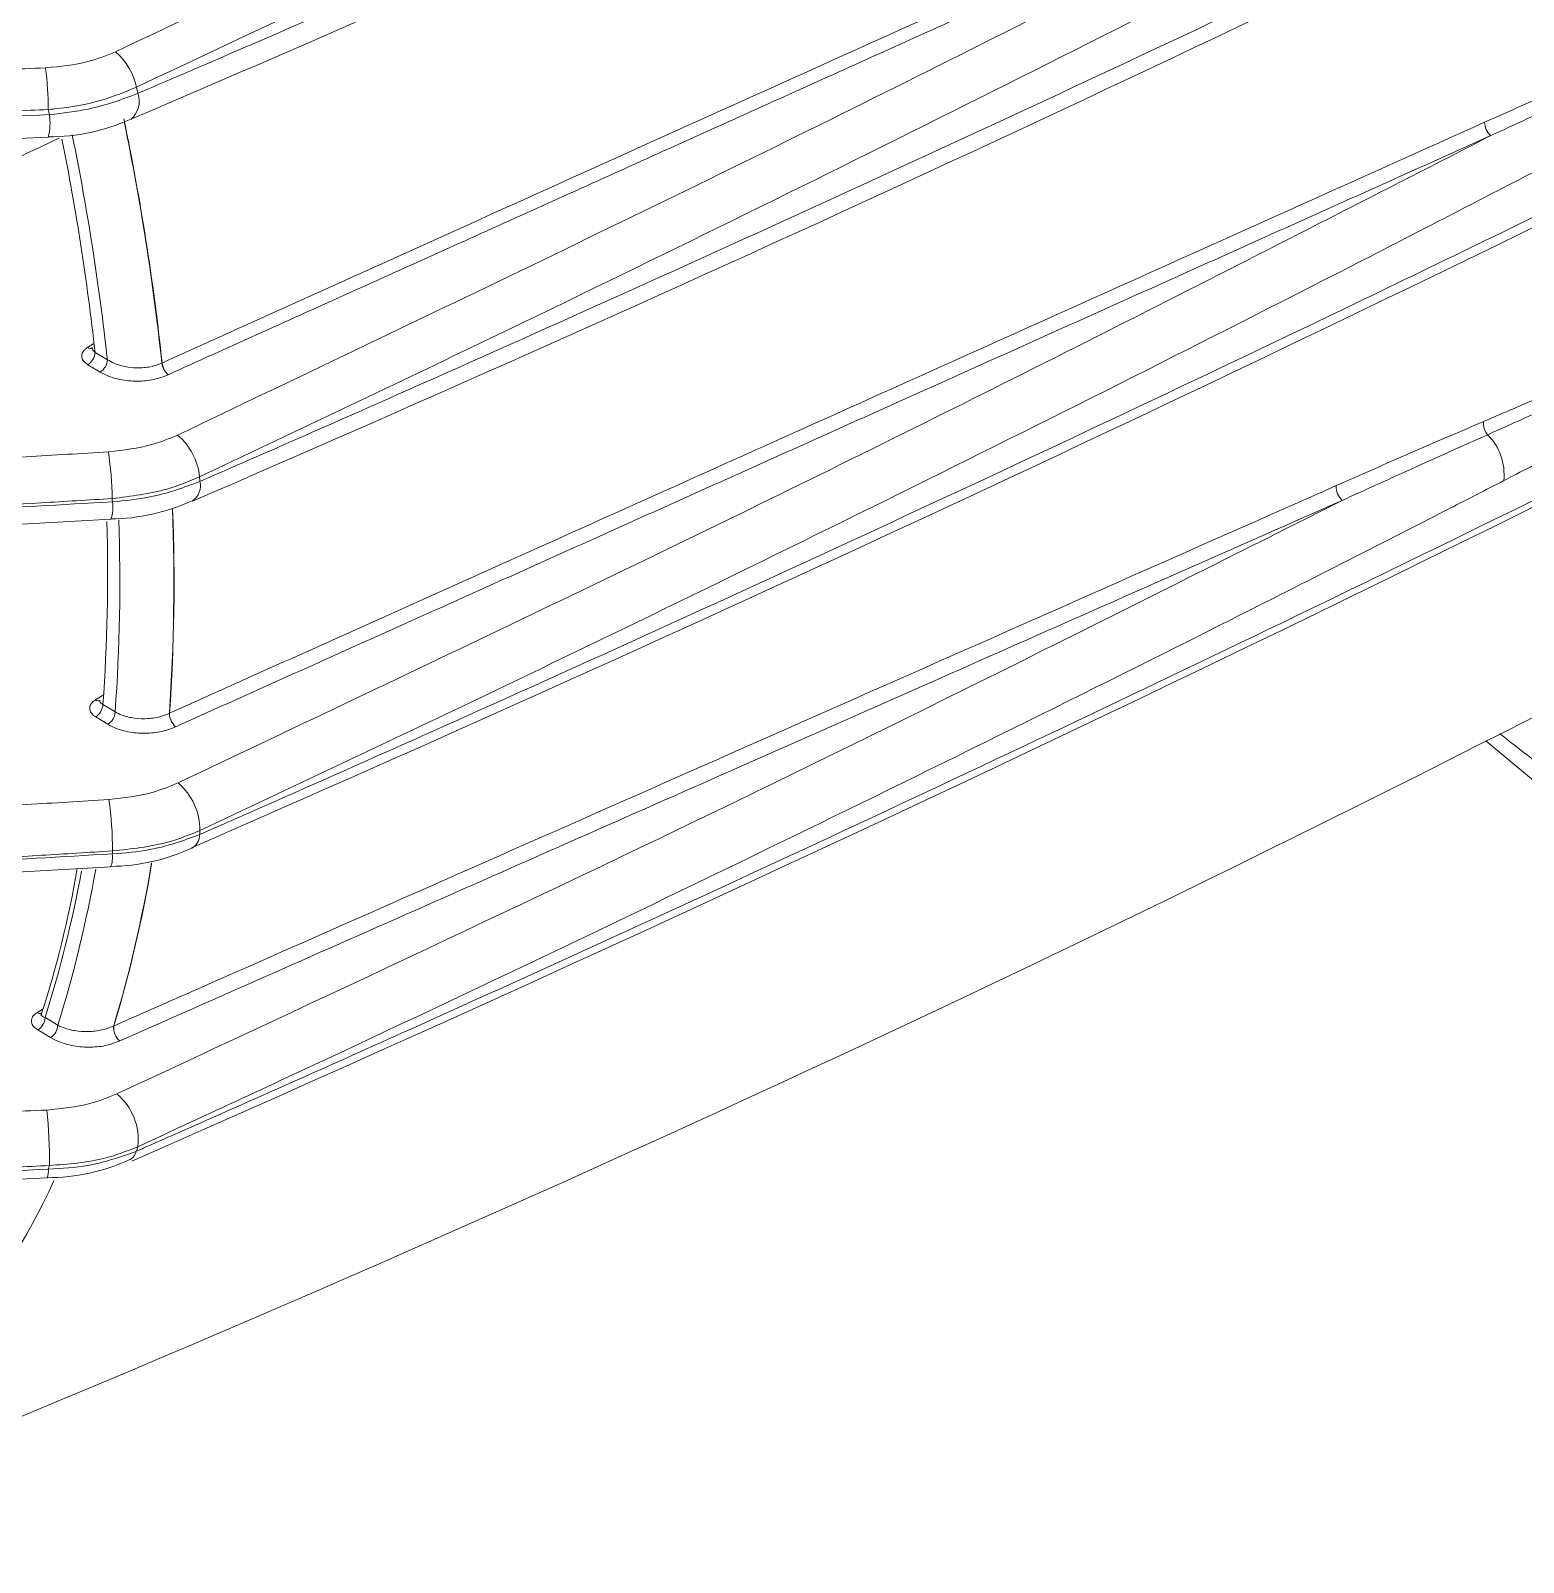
# Model space of a CAD drawing. Extents: x 2 to 136, y 1 to 99.
# Drawn here: x 11.718 to 13.913, y 7.299 to 9.552 of the extents above; entities that cross this region are included whole.
import ezdxf

# ---------------------------------------------------------------- set-up
doc = ezdxf.new("R2010")
doc.units = 0
doc.header["$MEASUREMENT"] = 0
doc.linetypes.add('SLD-Solid', pattern=[0])
doc.layers.add('OBJECT', color=7, linetype='CONTINUOUS')

msp = doc.modelspace()

# ---------------------------------------------------------------- linework, layer by layer
at = {"layer": 'OBJECT', "linetype": 'SLD-Solid', "lineweight": 15}
for p, q in [((11.82, 9.0498), (11.8018, 9.0607)), ((11.8124, 9.0789), (11.8306, 9.068)), ((10.8664, 8.7785), (11.8356, 8.8334)), ((11.8313, 8.5318), (11.8133, 8.5426)), ((11.8239, 8.5608), (11.8419, 8.55)), ((11.7337, 8.1066), (11.7335, 8.1059)), ((11.7388, 8.1004), (11.7576, 8.0892)), ((11.747, 8.071), (11.7282, 8.0822))]:
    msp.add_line(p, q, dxfattribs=at)
at = {"layer": 'OBJECT', "linetype": 'SLD-Solid', "lineweight": 15, "flags": 128}
for points in [[(10.7493, 9.3542), (11.381, 9.3794), (11.7436, 9.3956)], [(11.8077, 9.086), (11.8078, 9.085), (11.8075, 9.0843)], [(11.8194, 8.567), (11.8194, 8.5668), (11.8191, 8.5658)], [(13.8581, 8.5077), (13.9578, 8.4246), (14.1037, 8.3287)], [(10.8663, 8.2672), (10.9043, 8.2693), (11.8352, 8.3224)], [(11.8652, 7.8924), (11.8652, 7.8924), (11.8634, 7.8914)]]:
    msp.add_lwpolyline(points, dxfattribs=at)
at = {"layer": 'OBJECT', "linetype": 'SLD-Solid', "lineweight": 15}
for centre, radius, start, end in [((-7.5437, 54.7894), 49.345, 293.16178, 295.72367), ((-6.5603, 51.7308), 46.6984, 293.35975, 296.18246), ((11.7819, 9.4503), 0.0931, 11.4605, 49.4003), ((-8.2266, 53.6375), 49.9662, 293.71163, 297.98578), ((11.1249, 9.4265), 0.6188, 0.8779, 6.5725), ((7.6653, 8.4738), 4.3238, 13.1798, 13.3033), ((11.843, 9.4478), 0.0343, 310.0958, 20.1905), ((11.7447, 9.6863), 0.2905, 269.775, 294.4515), ((7.4529, 8.4091), 4.4119, 13.3602, 13.4601), ((11.6521, 9.4169), 0.094, 346.7265, 7.0807), ((8.2578, 8.6742), 3.6738, 6.0805, 11.749), ((8.2315, 8.67), 3.7001, 6.1014, 11.6623), ((13.8833, 9.4176), 0.0268, 180.8628, 228.3891), ((8.2175, 8.6726), 3.6346, 6.2449, 11.528), ((8.2603, 8.688), 3.5735, 6.2792, 11.3721), ((-8.4118, 54.9895), 50.8921, 293.58937, 296.17559), ((11.8057, 9.0922), 0.00768, 233.7814, 296.8238), ((11.789, 9.0804), 0.0235, 303.0904, 356.3183), ((11.8072, 9.0695), 0.0235, 303.0915, 356.3172), ((11.9185, 9.0465), 0.0185, 114.3863, 115.2105), ((11.9372, 9.0663), 0.0267, 186.628, 229.5188), ((11.9381, 9.0664), 0.0273, 186.362, 228.2278), ((13.8801, 8.9744), 0.0255, 173.7671, 220.7985), ((11.8733, 8.8862), 0.0933, 5.8361, 49.5594), ((13.8027, 8.8992), 0.0824, 353.7725, 45.2393), ((11.3254, 8.8587), 0.5121, 0.5779, 8.2983), ((11.9405, 8.8828), 0.0269, 304.1504, 13.4912), ((8.5376, 8.6078), 3.4405, 4.6882, 4.7992), ((13.6641, 8.8806), 0.0259, 174.8815, 228.6886), ((11.8328, 9.1257), 0.2919, 270.5208, 294.7741), ((11.788, 8.8506), 0.0506, 339.9564, 9.5002), ((8.1368, 8.5502), 3.714, 4.7682, 4.8435), ((9.1583, 8.7419), 2.6905, 355.9102, 1.935), ((9.1428, 8.74), 2.7855, 356.0474, 2.2483), ((9.1717, 8.7396), 2.7569, 356.0157, 2.242), ((9.1712, 8.7519), 2.6596, 355.8778, 1.6801), ((-0.4906, 36.798), 31.7219, 291.57752, 297.31414), ((11.8177, 8.5746), 0.00838, 235.4034, 284.4078), ((11.8005, 8.5623), 0.0235, 303.0898, 356.317), ((11.8185, 8.5515), 0.0235, 303.0915, 356.3172), ((11.93, 8.5291), 0.0207, 113.1063, 113.8353), ((11.9478, 8.5481), 0.0261, 180.3689, 229.7211), ((11.9487, 8.5482), 0.0268, 180.303, 228.4079), ((11.8755, 8.376), 0.0912, 359.737, 49.7769), ((11.3239, 8.3472), 0.5141, 359.8234, 8.2684), ((11.9446, 8.3685), 0.0215, 297.4074, 3.0119), ((9.4473, 8.6038), 2.5297, 354.6882, 354.8249), ((11.8325, 8.613), 0.2902, 270.5136, 294.9048), ((11.8032, 8.3358), 0.0348, 337.0006, 8.8771), ((9.0859, 8.5996), 2.7638, 354.6346, 354.7261), ((10.271, 8.5792), 1.5372, 341.9824, 350.2776), ((9.9754, 8.6535), 1.8482, 342.5854, 349.4736), ((9.9638, 8.6457), 1.8782, 342.7636, 349.9706), ((9.9806, 8.6469), 1.9413, 343.273, 350.5513), ((9.9816, 8.6468), 1.9406, 343.2723, 350.5002), ((11.7318, 8.1144), 0.00817, 234.611, 284.5906), ((11.7154, 8.1019), 0.0235, 303.0909, 356.3165), ((11.7342, 8.0907), 0.0235, 303.0885, 356.3176), ((11.8647, 8.0853), 0.025, 173.4868, 230.1782), ((11.844, 8.0784), 0.0106, 111.6706, 113.0764), ((11.8656, 8.0854), 0.0257, 173.645, 228.7686), ((11.7887, 7.9211), 0.0872, 353.0168, 50.2447), ((11.1111, 7.8917), 0.6343, 359.21, 6.5914), ((10.1933, 8.4502), 1.7665, 341.9827, 342.208), ((11.7428, 8.1503), 0.2853, 269.8232, 294.9814), ((11.854, 7.9085), 0.0196, 304.7911, 346.2946), ((7.5026, 94.6109), 86.8497, 272.141034, 272.797877), ((11.7211, 7.8738), 0.0227, 336.0368, 9.3137), ((10.0037, 8.4529), 1.8326, 341.7006, 341.879), ((10.6888, 8.3553), 1.1726, 307.763, 335.0263)]:
    msp.add_arc(centre, radius, start, end, dxfattribs=at)
for points, knots in [([(11.8425, 9.5209), (12.1472, 9.6648), (12.7567, 9.9525), (13.6483, 10.4015), (14.4716, 10.8332), (14.988, 11.1216), (15.2201, 11.2513)], [0, 0, 0, 0, 0.261729, 0.523459, 0.78581, 1, 1, 1, 1]), ([(15.2201, 11.1794), (15.2104, 11.1739), (15.099, 11.1114), (14.7823, 10.9357), (14.2648, 10.6558), (13.5587, 10.2876), (12.7649, 9.8893), (12.1704, 9.6089), (11.8731, 9.4688)], [0, 0, 0, 0, 0.009053, 0.104095, 0.294214, 0.484334, 0.742167, 1, 1, 1, 1]), ([(11.8752, 9.4597), (11.9029, 9.4716), (12.0415, 9.531), (12.4, 9.6868), (12.9458, 9.9307), (13.4759, 10.1758), (13.7866, 10.324), (13.8847, 10.3708)], [0, 0, 0, 0, 0.040495, 0.202477, 0.526502, 0.850527, 1, 1, 1, 1]), ([(11.9109, 9.0633), (11.9189, 9.0669), (11.9588, 9.085), (12.1263, 9.1606), (12.8085, 9.4685), (13.4588, 9.762), (13.9815, 9.9979)], [0, 0, 0, 0, 0.011559, 0.057797, 0.242748, 1, 1, 1, 1]), ([(11.9338, 8.9572), (12.2822, 9.1236), (12.9791, 9.4565), (13.6532, 9.8058), (13.9904, 9.9806)], [0, 0, 0, 0, 0.499822, 1, 1, 1, 1]), ([(14.049, 9.9331), (14.0228, 9.9193), (13.8913, 9.8502), (13.5479, 9.6719), (13.0138, 9.4015), (12.4501, 9.1252), (12.0984, 8.9584), (11.9661, 8.8957)], [0, 0, 0, 0, 0.038714, 0.19357, 0.503334, 0.813098, 1, 1, 1, 1]), ([(11.9667, 8.889), (11.9942, 8.901), (12.1318, 8.9612), (12.4881, 9.1187), (13.0308, 9.3649), (13.5887, 9.6263), (13.9276, 9.7905), (14.0553, 9.8523)], [0, 0, 0, 0, 0.038703, 0.193516, 0.503195, 0.812873, 1, 1, 1, 1]), ([(11.7396, 9.4974), (11.7611, 9.4994), (11.7983, 9.503), (11.8293, 9.5156), (11.8425, 9.5209)], [0, 0, 0, 0, 0.576762, 1, 1, 1, 1]), ([(11.8731, 7.9038), (11.9006, 7.916), (12.0383, 7.9767), (12.3945, 8.1357), (12.9368, 8.3843), (13.6541, 8.7251), (14.4188, 9.1023), (14.9582, 9.3849), (15.2201, 9.5221)], [0, 0, 0, 0, 0.023757, 0.118785, 0.308877, 0.498969, 0.756763, 1, 1, 1, 1]), ([(13.8565, 9.4172), (13.8924, 9.4333), (13.9474, 9.4579), (14.0024, 9.4818), (14.0215, 9.4901)], [0, 0, 0, 0, 0.653613, 1, 1, 1, 1]), ([(11.8731, 9.4688), (11.8566, 9.462), (11.8201, 9.4471), (11.7736, 9.4387), (11.7467, 9.4363), (11.7436, 9.436)], [0, 0, 0, 0, 0.423748, 0.934146, 1, 1, 1, 1]), ([(14.0283, 9.4722), (14.0095, 9.4637), (13.9553, 9.4391), (13.901, 9.414), (13.8655, 9.3976)], [0, 0, 0, 0, 0.346361, 1, 1, 1, 1]), ([(11.7454, 9.4285), (11.7648, 9.4307), (11.8117, 9.436), (11.8518, 9.4509), (11.8752, 9.4597)], [0, 0, 0, 0, 0.414329, 1, 1, 1, 1]), ([(11.7436, 9.436), (11.7087, 9.4345), (11.5343, 9.4269), (11.2027, 9.413), (10.9059, 9.4024), (10.7487, 9.3968)], [0, 0, 0, 0, 0.105256, 0.526282, 1, 1, 1, 1]), ([(10.7507, 9.3903), (10.7856, 9.3915), (10.9602, 9.3974), (11.2919, 9.4096), (11.5884, 9.422), (11.7454, 9.4285)], [0, 0, 0, 0, 0.105274, 0.52637, 1, 1, 1, 1]), ([(11.9219, 8.5481), (11.9299, 8.5517), (11.9698, 8.5696), (12.1377, 8.645), (12.7746, 8.931), (13.3795, 9.2029), (13.8565, 9.4172)], [0, 0, 0, 0, 0.012392, 0.061958, 0.260221, 1, 1, 1, 1]), ([(11.9344, 8.4456), (12.2611, 8.6006), (12.9148, 8.9107), (13.5485, 9.2352), (13.8655, 9.3976)], [0, 0, 0, 0, 0.499843, 1, 1, 1, 1]), ([(14.0553, 9.4102), (14.0289, 9.3964), (13.8972, 9.3276), (13.5529, 9.1498), (13.0174, 8.8802), (12.4522, 8.6046), (12.0995, 8.4383), (11.9667, 8.3756)], [0, 0, 0, 0, 0.038703, 0.193516, 0.503195, 0.812873, 1, 1, 1, 1]), ([(11.9661, 8.3696), (11.9936, 8.3817), (12.1309, 8.4421), (12.4863, 8.6003), (13.0277, 8.8476), (13.584, 9.11), (13.9219, 9.2746), (14.049, 9.3366)], [0, 0, 0, 0, 0.038714, 0.19357, 0.503334, 0.813098, 1, 1, 1, 1]), ([(11.8018, 9.0607), (11.7996, 9.0623), (11.7952, 9.0655), (11.7924, 9.0716), (11.793, 9.0778), (11.7964, 9.0827), (11.7999, 9.0851), (11.8011, 9.086)], [0, 0, 0, 0, 0.220429, 0.440876, 0.66052, 0.877906, 1, 1, 1, 1]), ([(11.8079, 9.086), (11.8079, 9.0859), (11.8077, 9.0846), (11.8091, 9.0819), (11.8113, 9.0799), (11.8124, 9.0789)], [0, 0, 0, 0, 0.049977, 0.523982, 1, 1, 1, 1]), ([(11.8306, 9.068), (11.8338, 9.0662), (11.8421, 9.0615), (11.8588, 9.0567), (11.8791, 9.0554), (11.8972, 9.0578), (11.9067, 9.0616), (11.9107, 9.0632)], [0, 0, 0, 0, 0.146296, 0.378552, 0.608139, 0.83625, 1, 1, 1, 1]), ([(11.9199, 9.046), (11.9149, 9.044), (11.903, 9.0392), (11.8805, 9.0358), (11.8552, 9.037), (11.8343, 9.0423), (11.824, 9.0477), (11.82, 9.0498)], [0, 0, 0, 0, 0.164203, 0.392746, 0.62235, 0.854158, 1, 1, 1, 1]), ([(13.9578, 9.0012), (13.9301, 8.9888), (13.8977, 8.9742), (13.8654, 8.9598), (13.8608, 8.9577)], [0, 0, 0, 0, 0.856217, 1, 1, 1, 1]), ([(13.6383, 8.8829), (13.6744, 8.8988), (13.7467, 8.9307), (13.8187, 8.9617), (13.8547, 8.9771)], [0, 0, 0, 0, 0.500172, 1, 1, 1, 1]), ([(11.8322, 8.9326), (11.8541, 8.9351), (11.8909, 8.9393), (11.9215, 8.952), (11.9338, 8.9572)], [0, 0, 0, 0, 0.595856, 1, 1, 1, 1]), ([(13.8608, 8.9577), (13.8252, 8.9418), (13.754, 8.9099), (13.6827, 8.8774), (13.647, 8.8611)], [0, 0, 0, 0, 0.499804, 1, 1, 1, 1]), ([(13.978, 8.9389), (13.9515, 8.925), (13.9204, 8.9086), (13.8892, 8.8926), (13.8847, 8.8902)], [0, 0, 0, 0, 0.852454, 1, 1, 1, 1]), ([(11.9661, 8.8957), (11.9505, 8.8891), (11.9118, 8.873), (11.8653, 8.8673), (11.8375, 8.8638)], [0, 0, 0, 0, 0.40422, 1, 1, 1, 1]), ([(11.838, 8.859), (11.8566, 8.8608), (11.9032, 8.8655), (11.9429, 8.8802), (11.9667, 8.889)], [0, 0, 0, 0, 0.40122, 1, 1, 1, 1]), ([(11.8401, 8.0882), (11.8481, 8.0918), (11.8883, 8.1095), (12.0573, 8.184), (12.6489, 8.4451), (13.2079, 8.6924), (13.6383, 8.8829)], [0, 0, 0, 0, 0.013409, 0.067044, 0.281584, 1, 1, 1, 1]), ([(13.8847, 8.8902), (13.8581, 8.8766), (13.7255, 8.8083), (13.3787, 8.6321), (12.8393, 8.3652), (12.3009, 8.1077), (11.9774, 7.9578), (11.8752, 7.9105)], [0, 0, 0, 0, 0.040495, 0.202477, 0.526502, 0.850526, 1, 1, 1, 1]), ([(11.8375, 8.8638), (11.8027, 8.8617), (11.6286, 8.8512), (11.3057, 8.8317), (11.0175, 8.8145), (10.8686, 8.8056)], [0, 0, 0, 0, 0.10781, 0.539052, 1, 1, 1, 1]), ([(10.8687, 8.805), (10.9035, 8.8069), (11.0777, 8.8165), (11.4007, 8.8344), (11.689, 8.8506), (11.838, 8.859)], [0, 0, 0, 0, 0.107776, 0.53888, 1, 1, 1, 1]), ([(11.8444, 7.9881), (12.1492, 8.1303), (12.759, 8.4147), (13.351, 8.7123), (13.647, 8.8611)], [0, 0, 0, 0, 0.49985, 1, 1, 1, 1]), ([(11.8133, 8.5426), (11.8111, 8.5442), (11.8068, 8.5473), (11.8041, 8.5533), (11.8047, 8.5594), (11.8081, 8.5644), (11.8116, 8.5668), (11.8129, 8.5677)], [0, 0, 0, 0, 0.217523, 0.43506, 0.652281, 0.869045, 1, 1, 1, 1]), ([(11.8197, 8.567), (11.8196, 8.5666), (11.8194, 8.5652), (11.8207, 8.5629), (11.8228, 8.5615), (11.8239, 8.5608)], [0, 0, 0, 0, 0.182915, 0.591059, 1, 1, 1, 1]), ([(11.8419, 8.55), (11.8451, 8.5484), (11.8534, 8.5441), (11.8702, 8.5402), (11.8906, 8.5396), (11.9085, 8.5425), (11.9179, 8.5464), (11.9217, 8.548)], [0, 0, 0, 0, 0.146187, 0.37875, 0.610817, 0.842365, 1, 1, 1, 1]), ([(11.9309, 8.5282), (11.9262, 8.5263), (11.9145, 8.5215), (11.8921, 8.518), (11.8666, 8.5191), (11.8456, 8.5243), (11.8353, 8.5297), (11.8313, 8.5318)], [0, 0, 0, 0, 0.157726, 0.389336, 0.621375, 0.853863, 1, 1, 1, 1]), ([(13.8788, 8.5182), (13.8981, 8.5028), (13.9577, 8.4554), (14.0282, 8.4134), (14.0758, 8.385)], [0, 0, 0, 0, 0.323768, 1, 1, 1, 1]), ([(11.8326, 8.4211), (11.8547, 8.4236), (11.8915, 8.4278), (11.9221, 8.4405), (11.9344, 8.4456)], [0, 0, 0, 0, 0.598724, 1, 1, 1, 1]), ([(11.8375, 8.3412), (11.8563, 8.3427), (11.9029, 8.3465), (11.9425, 8.361), (11.9661, 8.3696)], [0, 0, 0, 0, 0.40408, 1, 1, 1, 1]), ([(11.9667, 8.3756), (11.9511, 8.3692), (11.9124, 8.3534), (11.8658, 8.3485), (11.838, 8.3456)], [0, 0, 0, 0, 0.401356, 1, 1, 1, 1]), ([(10.8686, 8.2853), (10.9035, 8.2873), (11.0776, 8.2973), (11.4006, 8.3159), (11.6887, 8.3326), (11.8375, 8.3412)], [0, 0, 0, 0, 0.107811, 0.539052, 1, 1, 1, 1]), ([(11.838, 8.3456), (11.8031, 8.3434), (11.629, 8.3327), (11.306, 8.3127), (11.0177, 8.295), (10.8687, 8.2859)], [0, 0, 0, 0, 0.107776, 0.53888, 1, 1, 1, 1]), ([(11.7282, 8.0822), (11.7259, 8.0839), (11.7213, 8.0872), (11.7184, 8.0936), (11.7191, 8.0999), (11.7227, 8.1048), (11.726, 8.107), (11.7271, 8.1078)], [0, 0, 0, 0, 0.228076, 0.456321, 0.67942, 0.893522, 1, 1, 1, 1]), ([(11.7338, 8.1068), (11.7337, 8.1059), (11.7333, 8.1041), (11.7351, 8.1019), (11.7376, 8.1009), (11.7388, 8.1004)], [0, 0, 0, 0, 0.318152, 0.65536, 1, 1, 1, 1]), ([(11.7576, 8.0892), (11.761, 8.0876), (11.7698, 8.0836), (11.7871, 8.08), (11.8076, 8.0796), (11.826, 8.0825), (11.8357, 8.0865), (11.8398, 8.0881)], [0, 0, 0, 0, 0.153394, 0.3894, 0.615821, 0.834853, 1, 1, 1, 1]), ([(11.8487, 8.0661), (11.8435, 8.0641), (11.8315, 8.0593), (11.8087, 8.0563), (11.7833, 8.0576), (11.762, 8.0631), (11.7512, 8.0688), (11.747, 8.071)], [0, 0, 0, 0, 0.16686, 0.387147, 0.613389, 0.84791, 1, 1, 1, 1]), ([(11.7412, 7.9645), (11.7631, 7.9666), (11.8004, 7.9703), (11.8315, 7.9829), (11.8444, 7.9881)], [0, 0, 0, 0, 0.585128, 1, 1, 1, 1]), ([(11.8752, 7.9105), (11.8589, 7.904), (11.8197, 7.8886), (11.7728, 7.885), (11.7454, 7.8829)], [0, 0, 0, 0, 0.415675, 1, 1, 1, 1]), ([(11.7436, 7.8775), (11.7634, 7.8787), (11.8102, 7.8814), (11.8501, 7.8956), (11.8731, 7.9038)], [0, 0, 0, 0, 0.422662, 1, 1, 1, 1]), ([(10.7485, 7.8324), (10.7834, 7.8339), (10.9581, 7.8411), (11.2898, 7.8558), (11.5865, 7.87), (11.7436, 7.8775)], [0, 0, 0, 0, 0.105236, 0.526182, 1, 1, 1, 1]), ([(11.7454, 7.8829), (11.7105, 7.8812), (11.536, 7.8725), (11.2046, 7.8565), (10.9078, 7.8436), (10.7507, 7.8367)], [0, 0, 0, 0, 0.105273, 0.526369, 1, 1, 1, 1])]:
    msp.add_open_spline(points, degree=3, knots=knots, dxfattribs=at)
for points in [[(13.9904, 9.9806), (11.9199, 9.046)], [(10.7454, 9.4552), (11.7396, 9.4974)], [(13.8655, 9.3976), (11.9309, 8.5282)], [(11.7596, 9.3939), (10.7682, 8.9303)], [(11.8011, 9.086), (11.8108, 9.092)], [(13.8547, 8.9771), (13.9528, 9.0192)], [(10.8634, 8.8735), (11.8322, 8.9326)], [(13.647, 8.8611), (11.8487, 8.0661)], [(11.8129, 8.5677), (11.8248, 8.5751)], [(10.8635, 8.3622), (11.8326, 8.4211)], [(11.7271, 8.1078), (11.7358, 8.1131)], [(10.7473, 7.9203), (11.7412, 7.9645)]]:
    msp.add_open_spline(points, degree=1, dxfattribs=at)

doc.saveas('drawing.dxf')
